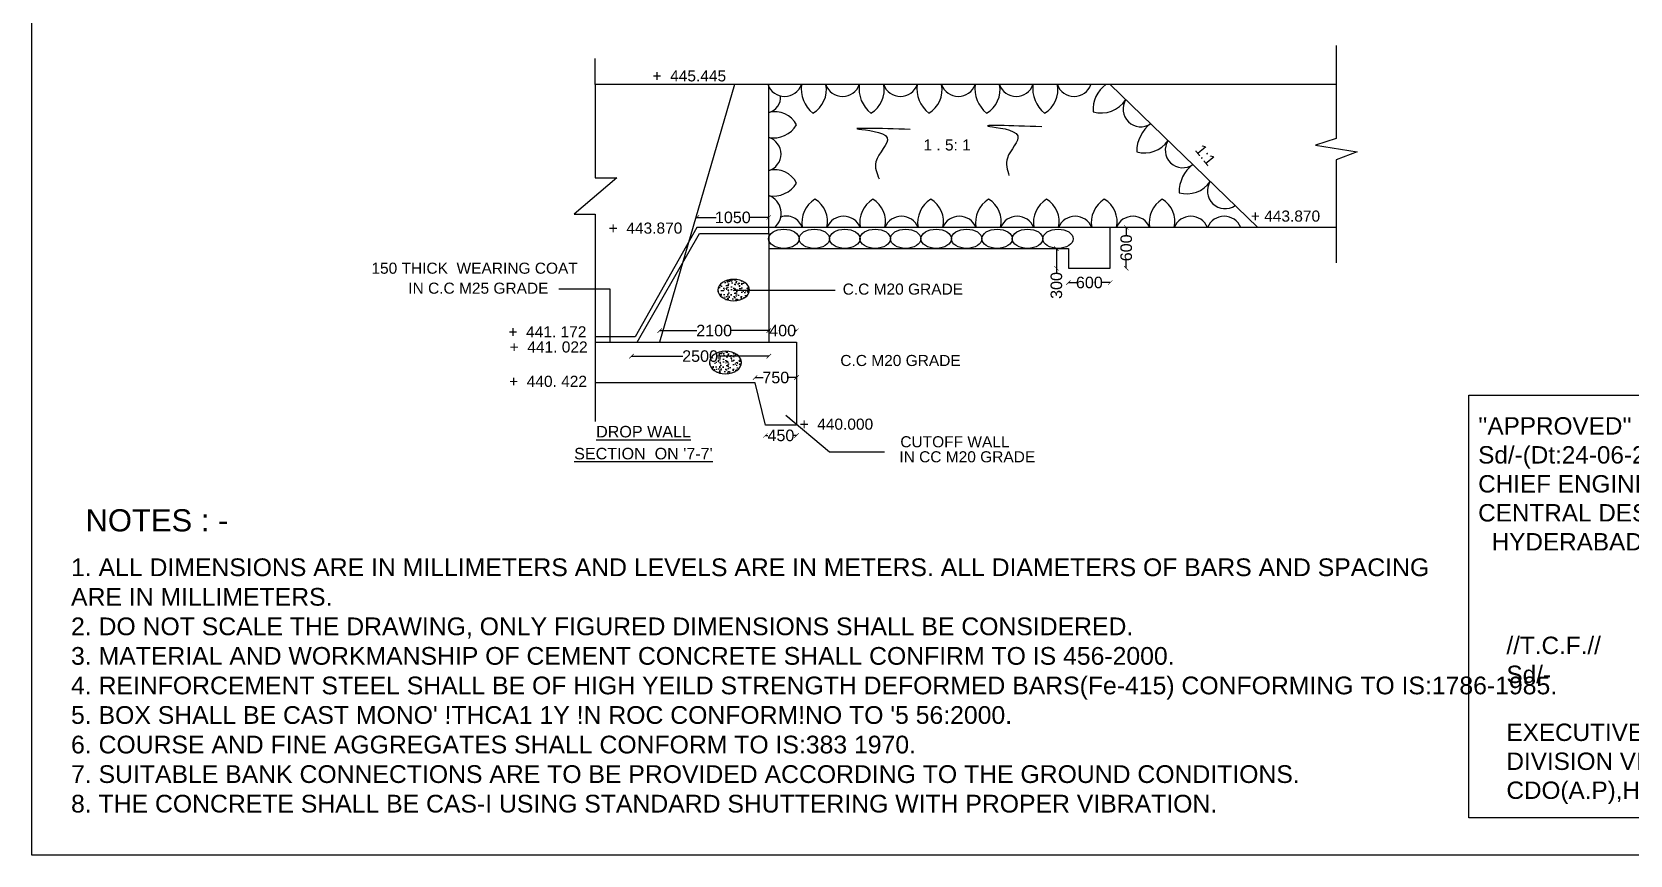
# Model space of a CAD drawing. Header units: millimetres. Extents: x 5759659 to 5765491, y 20978999 to 20982729.
# Drawn here: x 5759659 to 5763265, y 20978999 to 20980856 of the extents above; entities that cross this region are included whole.
import ezdxf

# ---------------------------------------------------------------- set-up
doc = ezdxf.new("R2010")
doc.units = ezdxf.units.MM
doc.header["$MEASUREMENT"] = 0
for name, color, linetype in [('DIMENSIONS', 7, 'Continuous'), ('DRAWING', 7, 'Continuous'), ('TEXT', 1, 'Continuous')]:
    doc.layers.add(name, color=color, linetype=linetype)
doc.styles.get("Standard").update_dxf_attribs({"font": 'arial.ttf', "height": 26})
doc.dimstyles.get("Standard").update_dxf_attribs({"dimtxt": 26, "dimasz": 10, "dimexe": 0.18, "dimexo": 0.0625, "dimgap": 0.09, "dimtad": 0, "dimdec": 0, "dimzin": 0, "dimdsep": 46, "dimtxsty": 'Standard', "dimblk": 'ARCHTICK', "dimcen": 0.09, "dimse1": 1, "dimse2": 1, "dimadec": 0, "dimazin": 0, "dimtfac": 1, "dimtdec": 0, "dimtofl": 0, "dimtmove": 0, "dimatfit": 3, "dimfxl": 1, "dimtolj": 1, "dimtzin": 0, "dimarcsym": 0})

# ---------------------------------------------------------------- blocks, each defined once
blk = doc.blocks.new('_ArchTick')
at = {"color": 0, "linetype": 'ByBlock', "const_width": 0.15}
blk.add_lwpolyline([(-0.5, -0.5), (0.5, 0.5)], dxfattribs=at)
blk = doc.blocks.new('*D46')
at = {"layer": 'Defpoints', "color": 0, "transparency": 16777216}
for p in [(5761321.3, 20980437.4), (5761159.3, 20980414.8), (5761321.3, 20980414.8)]:
    blk.add_point(p, dxfattribs=at)
at = {"layer": 'DIMENSIONS', "color": 0, "lineweight": -2, "transparency": 16777216}
for p, q in [((5761159.3, 20980437.4), (5761202.7, 20980437.4)), ((5761321.3, 20980437.4), (5761277.9, 20980437.4))]:
    blk.add_line(p, q, dxfattribs=at)
at = {"layer": 'DIMENSIONS', "color": 0, "lineweight": -2, "transparency": 16777216, "xscale": 10, "yscale": 10, "zscale": 10, "rotation": 180}
blk.add_blockref('_ArchTick', (5761159.3, 20980437.4), dxfattribs=at)
at = {"layer": 'DIMENSIONS', "color": 0, "lineweight": -2, "transparency": 16777216, "xscale": 10, "yscale": 10, "zscale": 10}
blk.add_blockref('_ArchTick', (5761321.3, 20980437.4), dxfattribs=at)
at = {"layer": 'DIMENSIONS', "color": 0, "transparency": 16777216, "insert": (5761240.3, 20980437.4), "char_height": 26, "attachment_point": 5}
blk.add_mtext('\\A1;1050', dxfattribs=at)
blk = doc.blocks.new('*D47')
at = {"layer": 'Defpoints', "color": 0, "transparency": 16777216}
for p in [(5761321.3, 20980182), (5761075.1, 20980155.7), (5761321.3, 20980155.7)]:
    blk.add_point(p, dxfattribs=at)
at = {"layer": 'DIMENSIONS', "color": 0, "lineweight": -2, "transparency": 16777216}
for p, q in [((5761075.1, 20980182), (5761159.1, 20980182)), ((5761321.3, 20980182), (5761237.3, 20980182))]:
    blk.add_line(p, q, dxfattribs=at)
at = {"layer": 'DIMENSIONS', "color": 0, "lineweight": -2, "transparency": 16777216, "xscale": 10, "yscale": 10, "zscale": 10, "rotation": 180}
blk.add_blockref('_ArchTick', (5761075.1, 20980182), dxfattribs=at)
at = {"layer": 'DIMENSIONS', "color": 0, "lineweight": -2, "transparency": 16777216, "xscale": 10, "yscale": 10, "zscale": 10}
blk.add_blockref('_ArchTick', (5761321.3, 20980182), dxfattribs=at)
at = {"layer": 'DIMENSIONS', "color": 0, "transparency": 16777216, "insert": (5761198.2, 20980182), "char_height": 26, "attachment_point": 5}
blk.add_mtext('\\A1;2100', dxfattribs=at)
blk = doc.blocks.new('*D48')
at = {"layer": 'Defpoints', "color": 0, "transparency": 16777216}
for p in [(5761384, 20980182), (5761321.3, 20980155.7), (5761384, 20980155.7)]:
    blk.add_point(p, dxfattribs=at)
at = {"layer": 'DIMENSIONS', "color": 0, "lineweight": -2, "transparency": 16777216}
for p, q in [((5761321.3, 20980182), (5761323.4, 20980182)), ((5761384, 20980182), (5761382, 20980182))]:
    blk.add_line(p, q, dxfattribs=at)
at = {"layer": 'DIMENSIONS', "color": 0, "lineweight": -2, "transparency": 16777216, "xscale": 10, "yscale": 10, "zscale": 10, "rotation": 180}
blk.add_blockref('_ArchTick', (5761321.3, 20980182), dxfattribs=at)
at = {"layer": 'DIMENSIONS', "color": 0, "lineweight": -2, "transparency": 16777216, "xscale": 10, "yscale": 10, "zscale": 10}
blk.add_blockref('_ArchTick', (5761384, 20980182), dxfattribs=at)
at = {"layer": 'DIMENSIONS', "color": 0, "transparency": 16777216, "insert": (5761352.7, 20980182), "char_height": 26, "attachment_point": 5}
blk.add_mtext('\\A1;400', dxfattribs=at)
blk = doc.blocks.new('*D49')
at = {"layer": 'Defpoints', "color": 0, "transparency": 16777216}
for p in [(5761011.6, 20980155.7), (5761321.3, 20980155.7), (5761321.3, 20980124.4)]:
    blk.add_point(p, dxfattribs=at)
at = {"layer": 'DIMENSIONS', "color": 0, "lineweight": -2, "transparency": 16777216}
for p, q in [((5761011.6, 20980124.4), (5761127.3, 20980124.4)), ((5761321.3, 20980124.4), (5761205.5, 20980124.4))]:
    blk.add_line(p, q, dxfattribs=at)
at = {"layer": 'DIMENSIONS', "color": 0, "lineweight": -2, "transparency": 16777216, "xscale": 10, "yscale": 10, "zscale": 10, "rotation": 180}
blk.add_blockref('_ArchTick', (5761011.6, 20980124.4), dxfattribs=at)
at = {"layer": 'DIMENSIONS', "color": 0, "lineweight": -2, "transparency": 16777216, "xscale": 10, "yscale": 10, "zscale": 10}
blk.add_blockref('_ArchTick', (5761321.3, 20980124.4), dxfattribs=at)
at = {"layer": 'DIMENSIONS', "color": 0, "transparency": 16777216, "insert": (5761166.4, 20980124.4), "char_height": 26, "attachment_point": 5}
blk.add_mtext('\\A1;2500', dxfattribs=at)
blk = doc.blocks.new('*D50')
at = {"layer": 'Defpoints', "color": 0, "transparency": 16777216}
for p in [(5761384, 20980076.1), (5761290.4, 20980064.1), (5761384, 20980064.1)]:
    blk.add_point(p, dxfattribs=at)
at = {"layer": 'DIMENSIONS', "color": 0, "lineweight": -2, "transparency": 16777216}
for p, q in [((5761290.4, 20980076.1), (5761308.5, 20980076.1)), ((5761384, 20980076.1), (5761365.8, 20980076.1))]:
    blk.add_line(p, q, dxfattribs=at)
at = {"layer": 'DIMENSIONS', "color": 0, "lineweight": -2, "transparency": 16777216, "xscale": 10, "yscale": 10, "zscale": 10, "rotation": 180}
blk.add_blockref('_ArchTick', (5761290.4, 20980076.1), dxfattribs=at)
at = {"layer": 'DIMENSIONS', "color": 0, "lineweight": -2, "transparency": 16777216, "xscale": 10, "yscale": 10, "zscale": 10}
blk.add_blockref('_ArchTick', (5761384, 20980076.1), dxfattribs=at)
at = {"layer": 'DIMENSIONS', "color": 0, "transparency": 16777216, "insert": (5761337.2, 20980076.1), "char_height": 26, "attachment_point": 5}
blk.add_mtext('\\A1;750', dxfattribs=at)
blk = doc.blocks.new('*D51')
at = {"layer": 'Defpoints', "color": 0, "transparency": 16777216}
for p in [(5761313.7, 20979968.8), (5761384, 20979968.8), (5761384, 20979945.4)]:
    blk.add_point(p, dxfattribs=at)
at = {"layer": 'DIMENSIONS', "color": 0, "lineweight": -2, "transparency": 16777216}
for p, q in [((5761313.7, 20979945.4), (5761319.5, 20979945.4)), ((5761384, 20979945.4), (5761378.1, 20979945.4))]:
    blk.add_line(p, q, dxfattribs=at)
at = {"layer": 'DIMENSIONS', "color": 0, "lineweight": -2, "transparency": 16777216, "xscale": 10, "yscale": 10, "zscale": 10, "rotation": 180}
blk.add_blockref('_ArchTick', (5761313.7, 20979945.4), dxfattribs=at)
at = {"layer": 'DIMENSIONS', "color": 0, "lineweight": -2, "transparency": 16777216, "xscale": 10, "yscale": 10, "zscale": 10}
blk.add_blockref('_ArchTick', (5761384, 20979945.4), dxfattribs=at)
at = {"layer": 'DIMENSIONS', "color": 0, "transparency": 16777216, "insert": (5761348.8, 20979945.4), "char_height": 26, "attachment_point": 5}
blk.add_mtext('\\A1;450', dxfattribs=at)
blk = doc.blocks.new('*D52')
at = {"layer": 'Defpoints', "color": 0, "transparency": 16777216}
for p in [(5761997.4, 20980367), (5761970.4, 20980322.7), (5761997.4, 20980322.7)]:
    blk.add_point(p, dxfattribs=at)
at = {"layer": 'DIMENSIONS', "color": 0, "lineweight": -2, "transparency": 16777216}
for p, q in [((5761970.4, 20980367), (5761970.4, 20980322.7)), ((5761970.4, 20980322.7), (5761970.4, 20980312.7))]:
    blk.add_line(p, q, dxfattribs=at)
at = {"layer": 'DIMENSIONS', "color": 0, "lineweight": -2, "transparency": 16777216, "xscale": 10, "yscale": 10, "zscale": 10}
for p, rotation in [((5761970.4, 20980367), 90), ((5761970.4, 20980322.7), 270)]:
    blk.add_blockref('_ArchTick', p, dxfattribs=dict(at, rotation=rotation))
at = {"layer": 'DIMENSIONS', "color": 0, "transparency": 16777216, "insert": (5761970.4, 20980283.9), "char_height": 26, "attachment_point": 5, "rotation": 90}
blk.add_mtext('\\A1;300', dxfattribs=at)
blk = doc.blocks.new('*D53')
at = {"layer": 'Defpoints', "color": 0, "transparency": 16777216}
for p in [(5761997.4, 20980322.7), (5762091.9, 20980322.7), (5762091.9, 20980290.5)]:
    blk.add_point(p, dxfattribs=at)
at = {"layer": 'DIMENSIONS', "color": 0, "lineweight": -2, "transparency": 16777216}
for p, q in [((5761997.4, 20980290.5), (5762015.8, 20980290.5)), ((5762091.9, 20980290.5), (5762073.5, 20980290.5))]:
    blk.add_line(p, q, dxfattribs=at)
at = {"layer": 'DIMENSIONS', "color": 0, "lineweight": -2, "transparency": 16777216, "xscale": 10, "yscale": 10, "zscale": 10, "rotation": 180}
blk.add_blockref('_ArchTick', (5761997.4, 20980290.5), dxfattribs=at)
at = {"layer": 'DIMENSIONS', "color": 0, "lineweight": -2, "transparency": 16777216, "xscale": 10, "yscale": 10, "zscale": 10}
blk.add_blockref('_ArchTick', (5762091.9, 20980290.5), dxfattribs=at)
at = {"layer": 'DIMENSIONS', "color": 0, "transparency": 16777216, "insert": (5762044.7, 20980290.5), "char_height": 26, "attachment_point": 5}
blk.add_mtext('\\A1;600', dxfattribs=at)
blk = doc.blocks.new('*D54')
at = {"layer": 'Defpoints', "color": 0, "transparency": 16777216}
for p in [(5762091.9, 20980414.8), (5762091.9, 20980322.7), (5762128, 20980322.7)]:
    blk.add_point(p, dxfattribs=at)
at = {"layer": 'DIMENSIONS', "color": 0, "lineweight": -2, "transparency": 16777216}
for p, q in [((5762128, 20980414.8), (5762128, 20980397.6)), ((5762128, 20980322.7), (5762128, 20980339.9))]:
    blk.add_line(p, q, dxfattribs=at)
at = {"layer": 'DIMENSIONS', "color": 0, "lineweight": -2, "transparency": 16777216, "xscale": 10, "yscale": 10, "zscale": 10}
for p, rotation in [((5762128, 20980414.8), 90), ((5762128, 20980322.7), 270)]:
    blk.add_blockref('_ArchTick', p, dxfattribs=dict(at, rotation=rotation))
at = {"layer": 'DIMENSIONS', "color": 0, "transparency": 16777216, "insert": (5762128, 20980368.8), "char_height": 26, "attachment_point": 5, "rotation": 90}
blk.add_mtext('\\A1;600', dxfattribs=at)

msp = doc.modelspace()

# ---------------------------------------------------------------- hatches: boundary and pattern name
at = {"layer": 'DRAWING'}
h = msp.add_hatch(dxfattribs=at)
h.set_pattern_fill('AR-CONC', color=0, scale=3, style=0)
h.set_pattern_definition([(50, (1096.32, -1832.064), (21.517805478, -1.88256405), [2.25, -24.75]), (355, (1096.32, -1832.064), (-4.162540008, 22.56576401), [1.8, -19.8]), (100.4514, (1098.113, -1832.22), (17.355281451, 20.683186262), [1.9122057, -21.03426336]), (46.1842, (1096.32, -1826.064), (32.01723146, -4.96557043), [3.375, -37.125]), (96.6356, (1098.988, -1826.478), (28.039881166, 29.223536127), [2.86830864, -31.55139]), (351.1842, (1096.32, -1826.064), (28.039858354, 29.22355803), [2.7, -29.7]), (21, (1099.32, -1827.564), (17.907211564, -12.07856672), [2.25, -24.75]), (326, (1099.32, -1827.564), (7.299459958, 21.754501351), [1.8, -19.8]), (71.4514, (1100.812, -1828.57), (25.206678857, 9.675914901), [1.9122057, -21.03426336]), (37.5, (1096.3195, -1832.064), (0.3647956595, 9.986815615), [0, -19.56, 0, -20.1, 0, -19.875]), (7.5, (1096.319, -1832.064), (7.8920861233, 11.8323513565), [0, -11.46, 0, -19.11, 0, -7.575]), (327.5, (1089.6295, -1832.064), (16.0146730852, -0.676646152), [0, -7.5, 0, -23.4, 0, -31.05]), (317.5, (1086.63, -1832.064), (17.49558508, 3.00314947), [0, -9.75, 0, -15.54, 0, -22.05])])
edge = h.paths.add_edge_path()
edge.add_ellipse((5761242, 20980273.5), major_axis=(-35.6, 0), ratio=0.677972, start_angle=0, end_angle=360, ccw=False)
h = msp.add_hatch(dxfattribs=at)
h.set_pattern_fill('AR-CONC', color=0, scale=3, style=0)
h.set_pattern_definition([(50, (1078.063, -1995.471), (21.517805478, -1.88256405), [2.25, -24.75]), (355, (1078.063, -1995.471), (-4.162540008, 22.56576401), [1.8, -19.8]), (100.4514, (1079.857, -1995.628), (17.355281451, 20.683186262), [1.9122057, -21.03426336]), (46.1842, (1078.063, -1989.47), (32.01723146, -4.96557043), [3.375, -37.125]), (96.6356, (1080.732, -1989.885), (28.039881166, 29.223536127), [2.86830864, -31.55139]), (351.1842, (1078.063, -1989.47), (28.039858354, 29.22355803), [2.7, -29.7]), (21, (1081.063, -1990.971), (17.907211564, -12.07856672), [2.25, -24.75]), (326, (1081.063, -1990.971), (7.299459958, 21.754501351), [1.8, -19.8]), (71.4514, (1082.556, -1991.978), (25.206678857, 9.675914901), [1.9122057, -21.03426336]), (37.5, (1078.0635, -1995.471), (0.3647956595, 9.986815615), [0, -19.56, 0, -20.1, 0, -19.875]), (7.5, (1078.063, -1995.471), (7.8920861233, 11.8323513565), [0, -11.46, 0, -19.11, 0, -7.575]), (327.5, (1071.3735, -1995.471), (16.0146730852, -0.676646152), [0, -7.5, 0, -23.4, 0, -31.05]), (317.5, (1068.373, -1995.471), (17.49558508, 3.00314947), [0, -9.75, 0, -15.54, 0, -22.05])])
edge = h.paths.add_edge_path()
edge.add_ellipse((5761223.7, 20980110.1), major_axis=(-36.2, 0), ratio=0.706129, start_angle=0, end_angle=360, ccw=False)

# ---------------------------------------------------------------- linework, layer by layer
at = {"layer": 'DIMENSIONS', "color": 0}
msp.add_lwpolyline([(5762901.1, 20980036.1), (5763883.8, 20980036.1), (5763883.8, 20979082.6), (5762901.1, 20979082.6)], close=True, dxfattribs=at)
at = {"layer": 'DRAWING', "color": 0}
msp.add_lwpolyline([(5765486.1, 20978998.6), (5759658.9, 20978998.6), (5759658.9, 20982728.7), (5765486.1, 20982728.7)], close=True, dxfattribs=at)
for points in [[(5762601.7, 20980825.2), (5762601.7, 20980615.9), (5762554.7, 20980600.3), (5762648.7, 20980585.2), (5762601.8, 20980567.7), (5762601.8, 20980334.7)], [(5762601.7, 20980737.5), (5760929.4, 20980737.5), (5760929.4, 20980796.3)], [(5760929.4, 20980737.5), (5760929.4, 20980526.7), (5760978.9, 20980526.7), (5760882.3, 20980444.9), (5760929.8, 20980444.9), (5760929.8, 20979976.6)], [(5761024.5, 20980155.7), (5761165.2, 20980401.4), (5761321.3, 20980401.4), (5761321.3, 20980737.5)], [(5761244.1, 20980737.5), (5761075.1, 20980155.7)], [(5762091.9, 20980737.5), (5762424.7, 20980414.8)], [(5762601.8, 20980414.8), (5761159.3, 20980414.8), (5761019.8, 20980168), (5760929.8, 20980168)], [(5761321.3, 20980367), (5761997.4, 20980367), (5761997.4, 20980322.7), (5762091.9, 20980322.7), (5762091.9, 20980414.8)], [(5761321.3, 20980401.4), (5761321.3, 20980155.7)], [(5760929.8, 20980155.7), (5761384, 20980155.7), (5761384, 20979968.8), (5761313.7, 20979968.8), (5761290.4, 20980064.1), (5760929.8, 20980064.1)]]:
    msp.add_lwpolyline(points, dxfattribs=at)
for centre, radius, start, end in [((5761357.2, 20980750.5), 39.9, 199.0306, 340.9694), ((5761466.6, 20980728.6), 72.2, 172.9447, 230.8406), ((5761390, 20980725.5), 61.3, 300.3448, 11.2831), ((5761487.9, 20980750.5), 39.9, 199.0306, 340.9694), ((5761597.2, 20980728.6), 72.2, 172.9447, 230.8406), ((5761520.7, 20980725.5), 61.3, 300.3448, 11.2831), ((5761618.5, 20980750.5), 39.9, 199.0306, 340.9694), ((5761727.9, 20980728.6), 72.2, 172.9447, 230.8406), ((5761651.3, 20980725.5), 61.3, 300.3448, 11.2831), ((5761749.1, 20980750.5), 39.9, 199.0306, 340.9694), ((5761858.5, 20980728.6), 72.2, 172.9447, 230.8406), ((5761781.9, 20980725.5), 61.3, 300.3448, 11.2831), ((5761879.7, 20980750.5), 39.9, 199.0306, 340.9694), ((5761989.1, 20980728.6), 72.2, 172.9447, 230.8406), ((5761912.5, 20980725.5), 61.3, 300.3448, 11.2831), ((5762010.3, 20980750.5), 39.9, 199.0306, 340.9694), ((5762125.2, 20980679.8), 72.3, 127.0318, 183.0233), ((5761312.4, 20980709.1), 35.8, 284.4313, 4.0845), ((5762071.6, 20980739.3), 66.1, 253.6273, 327.0828), ((5762160.5, 20980681.8), 39.8, 147.0587, 304.7049), ((5761334.6, 20980619.8), 56.3, 27.9931, 103.6787), ((5761331.6, 20980678.9), 62, 260.4148, 328.23), ((5762228.9, 20980587), 77.1, 126.4124, 181.0646), ((5761310.1, 20980580.5), 38.9, 286.739, 73.261), ((5762169.7, 20980646.5), 63.4, 253.6403, 326.0738), ((5762255.7, 20980589.4), 39.8, 147.0587, 304.7049), ((5761334.6, 20980488.6), 56.3, 27.9931, 103.6787), ((5762324.2, 20980494.6), 77.1, 126.4124, 181.0646), ((5761331.6, 20980547.6), 62, 260.4148, 328.23), ((5762264.9, 20980554.1), 63.4, 253.6403, 326.0738), ((5762351, 20980497), 39.8, 147.0587, 304.7049), ((5761307.5, 20980447.1), 41.9, 309.7024, 70.7875), ((5761458.1, 20980425.8), 62, 121.7262, 190.1533), ((5761396.5, 20980428.5), 57.8, 346.3178, 59.9013), ((5761588.7, 20980425.8), 62, 121.7262, 190.1533), ((5761527.1, 20980428.5), 57.8, 346.3178, 59.9013), ((5761719.3, 20980425.8), 62, 121.7262, 190.1533), ((5761657.7, 20980428.5), 57.8, 346.3178, 59.9013), ((5761849.9, 20980425.8), 62, 121.7262, 190.1533), ((5761788.3, 20980428.5), 57.8, 346.3178, 59.9013), ((5761980.5, 20980425.8), 62, 121.7262, 190.1533), ((5761918.9, 20980428.5), 57.8, 346.3178, 59.9013), ((5762111.1, 20980425.8), 62, 121.7262, 190.1533), ((5762049.5, 20980428.5), 57.8, 346.3178, 59.9013), ((5762241.7, 20980425.8), 62, 121.7262, 190.1533), ((5762180.1, 20980428.5), 57.8, 346.3178, 59.9013), ((5761361, 20980402.4), 38.1, 19.0594, 109.1564), ((5761490.2, 20980399.6), 40.5, 22.1353, 157.8647), ((5761620.8, 20980399.6), 40.5, 22.1353, 157.8647), ((5761751.4, 20980399.6), 40.5, 22.1353, 157.8647), ((5761882, 20980399.6), 40.5, 22.1353, 157.8647), ((5762012.6, 20980399.6), 40.5, 22.1353, 157.8647), ((5762143.2, 20980399.6), 40.5, 22.1353, 157.8647), ((5762273.8, 20980399.6), 40.5, 22.1353, 157.8647), ((5762348.8, 20980399.6), 40.5, 22.1353, 157.8647)]:
    msp.add_arc(centre, radius, start, end, dxfattribs=at)
for centre in [(5761355.4, 20980389.3), (5761424.2, 20980389.3), (5761492.9, 20980389.3), (5761561.6, 20980389.3), (5761630.3, 20980389.3), (5761699.1, 20980389.3), (5761767.8, 20980389.3), (5761836.5, 20980389.3), (5761905.3, 20980389.3), (5761974, 20980389.3)]:
    msp.add_ellipse(centre, major_axis=(-34.4, 0), ratio=0.631124, dxfattribs=at)
at = {"layer": 'DRAWING', "color": 0, "extrusion": (0, 0, -1)}
for centre, major_axis, ratio in [((5761242, 20980273.5), (-35.6, 0), 0.677972), ((5761223.7, 20980110.1), (-36.2, 0), 0.706129)]:
    msp.add_ellipse(centre, major_axis=major_axis, ratio=ratio, dxfattribs=at)
at = {"layer": 'DRAWING', "color": 0}
for points in [[(5761937.5, 20980641.8), (5761819.8, 20980642.9), (5761883.1, 20980621.8), (5761859.7, 20980571.5), (5761863.4, 20980532)], [(5761640.4, 20980636.2), (5761524.7, 20980636.8), (5761588.6, 20980617.3), (5761563.1, 20980562.8), (5761570.4, 20980524.5)]]:
    msp.add_spline(points, degree=3, dxfattribs=at)

# ---------------------------------------------------------------- texts
at = {"layer": 'DIMENSIONS', "color": 0, "insert": (5759747.1, 20979668), "char_height": 40, "width": 3174.1, "attachment_point": 1}
msp.add_mtext("1. ALL DIMENSIONS ARE IN MILLIMETERS AND LEVELS ARE IN METERS. ALL DIAMETERS OF BARS AND SPACING ARE IN MILLIMETERS. \\P2. DO NOT SCALE THE DRAWING, ONLY FIGURED DIMENSIONS SHALL BE CONSIDERED. \\P3. MATERIAL AND WORKMANSHIP OF CEMENT CONCRETE SHALL CONFIRM TO IS 456-2000. \\P4. REINFORCEMENT STEEL SHALL BE OF HIGH YEILD STRENGTH DEFORMED BARS(Fe-415) CONFORMING TO IS:1786-1985. \\P5. BOX SHALL BE CAST MONO' !THCA1 1Y !N ROC CONFORM!NO TO '5 56:2000. \\P6. COURSE AND FINE AGGREGATES SHALL CONFORM TO IS:383 1970. \\P7. SUITABLE BANK CONNECTIONS ARE TO BE PROVIDED ACCORDING TO THE GROUND CONDITIONS. \\P8. THE CONCRETE SHALL BE CAS-I USING STANDARD SHUTTERING WITH PROPER VIBRATION. ", dxfattribs=at)
at = {"layer": 'TEXT', "color": 0}
for s, height, p in [('+  445.445', 25, (5761059.1, 20980744.4)), ('1 . 5: 1', 25, (5761670.4, 20980588.5)), ('+ 443.870', 25, (5762409.1, 20980428)), ('+  443.870', 25, (5760960.3, 20980400.9)), ('150 THICK  WEARING COAT', 25, (5760424.8, 20980310.4)), ('IN C.C M25 GRADE', 25, (5760508, 20980265.3)), ('C.C M20 GRADE', 25, (5761488.1, 20980263.2)), ('+  441. 172', 25, (5760734.1, 20980166.8)), ('+  441. 022', 25, (5760736.9, 20980132.6)), ('C.C M20 GRADE', 25, (5761482.8, 20980102.1)), ('+  440. 422', 25, (5760735.5, 20980055.1)), ('%%UDROP WALL', 26, (5760931.8, 20979941)), ('+  440.000', 25, (5761390.9, 20979958.4)), ('CUTOFF WALL', 25, (5761618.2, 20979918.7)), ("%%USECTION  ON '7-7'", 26, (5760882.3, 20979891.5)), ('IN CC M20 GRADE', 25, (5761616, 20979884.8)), ('NOTES : -', 50, (5759779.8, 20979728.9))]:
    msp.add_text(s, height=height, dxfattribs=at).set_placement(p)
msp.add_text('1:1', height=25, rotation=309.2819, dxfattribs=at).set_placement((5762281.7, 20980589.2))
at = {"layer": 'TEXT', "color": 0, "char_height": 39.224, "attachment_point": 1}
for s, insert, width in [("''APPROVED'' \\PSd/-(Dt:24-06-2015) \\PCHIEF ENGINEER, \\PCENTRAL DESIGNS{\\H0.76485x; ORGANIZATION(A.P)}, \\P  HYDERABAD.", (5762922, 20979986.7), 1107.704), ('//T.C.F.// \\PSd/- \\P\\PEXECUTIVE ENGINEER, \\PDIVISION VI, \\PCDO(A.P),HYDERABAD,', (5762985.8, 20979491.4), 1015.427)]:
    msp.add_mtext(s, dxfattribs=dict(at, insert=insert, width=width))

# ---------------------------------------------------------------- dimensions: what is measured, and where the dimension line sits
at = {"layer": 'DIMENSIONS', "color": 0}
for base, p1, p2, text, picture, middle in [((5761321.3, 20980437.4), (5761159.3, 20980414.8), (5761321.3, 20980414.8), '1050', '*D46', (5761240.3, 20980437.4)), ((5762091.9, 20980290.5), (5761997.4, 20980322.7), (5762091.9, 20980322.7), '600', '*D53', (5762044.7, 20980290.5)), ((5761321.3, 20980182), (5761075.1, 20980155.7), (5761321.3, 20980155.7), '2100', '*D47', (5761198.2, 20980182)), ((5761384, 20980182), (5761321.3, 20980155.7), (5761384, 20980155.7), '400', '*D48', (5761352.7, 20980182)), ((5761321.3, 20980124.4), (5761011.6, 20980155.7), (5761321.3, 20980155.7), '2500', '*D49', (5761166.4, 20980124.4)), ((5761384, 20980076.1), (5761290.4, 20980064.1), (5761384, 20980064.1), '750', '*D50', (5761337.2, 20980076.1)), ((5761384, 20979945.4), (5761313.7, 20979968.8), (5761384, 20979968.8), '450', '*D51', (5761348.8, 20979945.4))]:
    dim = msp.add_linear_dim(base=base, p1=p1, p2=p2, text=text, dimstyle='Standard', dxfattribs=at)
    dim.commit()
    dim.dimension.update_dxf_attribs({"geometry": picture, "text_midpoint": middle})
for base, p1, p2, text, picture, middle in [((5762128, 20980322.7), (5762091.9, 20980414.8), (5762091.9, 20980322.7), '600', '*D54', (5762128, 20980368.8)), ((5761970.4, 20980322.7), (5761997.4, 20980367), (5761997.4, 20980322.7), '300', '*D52', (5761970.4, 20980283.9))]:
    dim = msp.add_linear_dim(base=base, p1=p1, p2=p2, angle=90, text=text, dimstyle='Standard', dxfattribs=at)
    dim.commit()
    dim.dimension.update_dxf_attribs({"geometry": picture, "text_midpoint": middle})

# ---------------------------------------------------------------- leaders
for points in [[(5760963.2, 20980155.7), (5760963.2, 20980275.3), (5760847.4, 20980275.3)], [(5761242, 20980273.5), (5761471.2, 20980273.5)], [(5761360.1, 20979991.1), (5761458.4, 20979908.2), (5761582.6, 20979908.2)]]:
    msp.add_leader(points, dimstyle='Standard', override={"dimgap": 0.09, "dimtad": 0}, dxfattribs=at)

doc.saveas('drawing.dxf')
